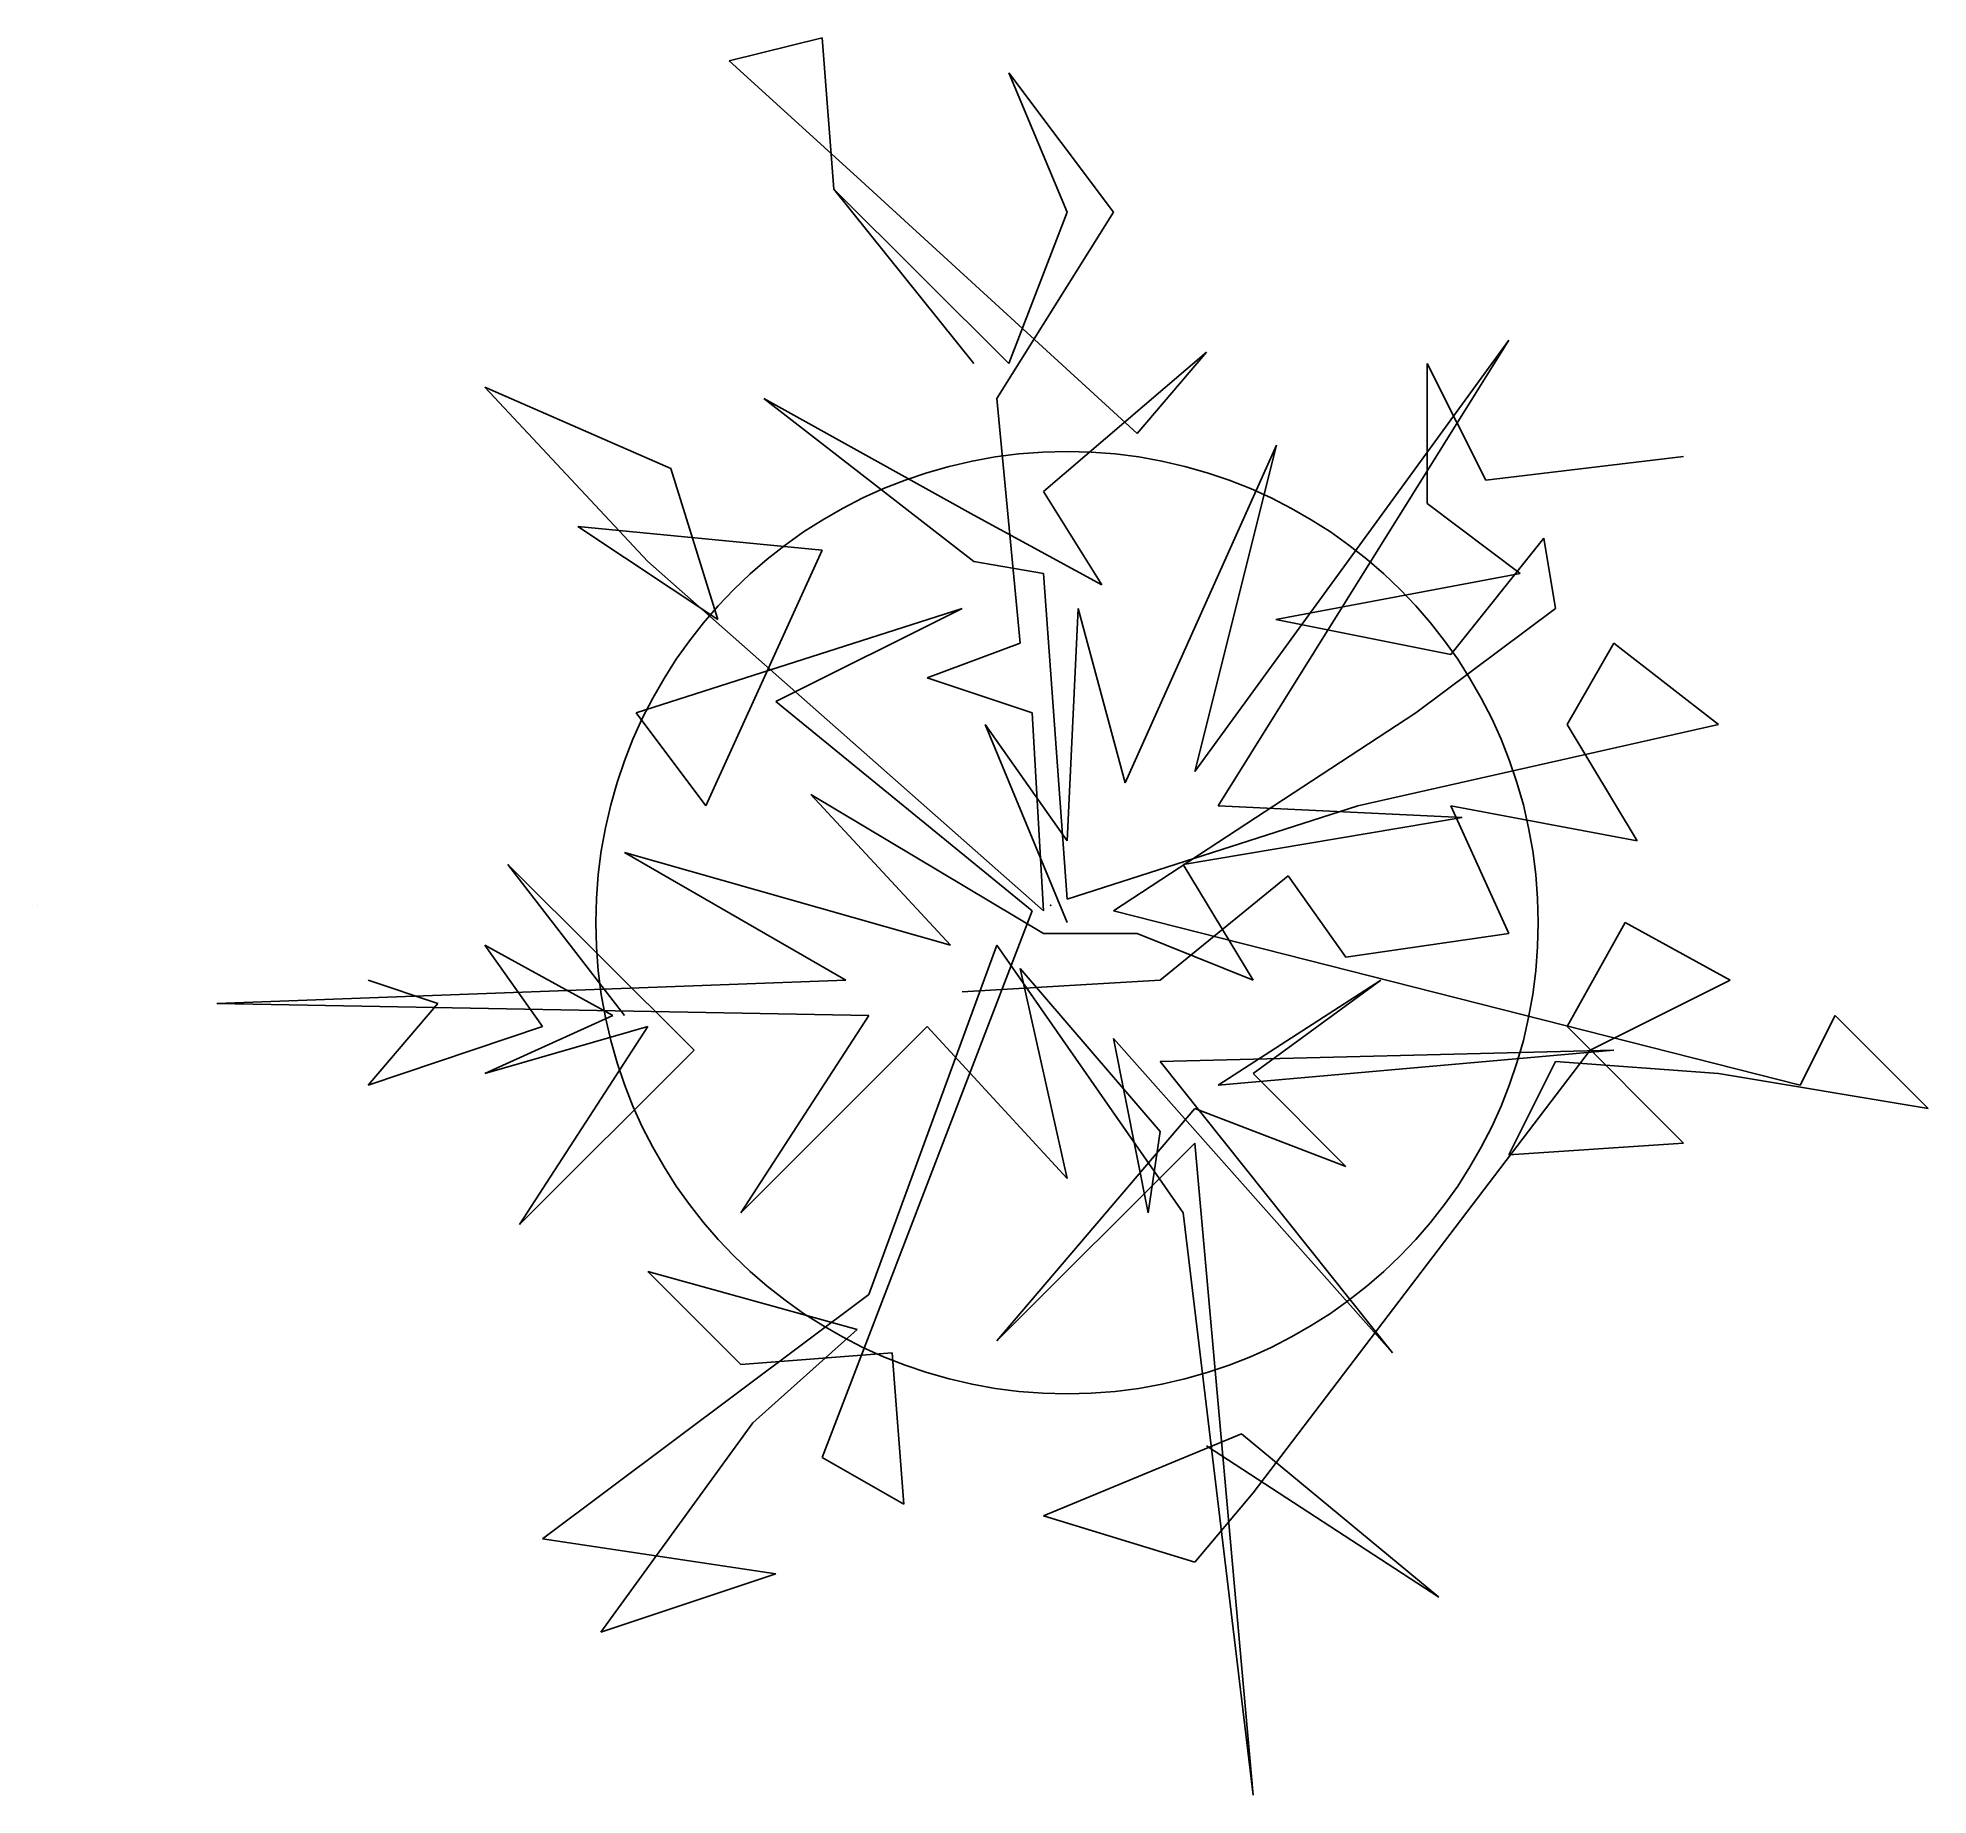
# Model space of a CAD drawing. Extents: x 341888 to 343008, y 63655 to 64696.
import ezdxf

# ---------------------------------------------------------------- set-up
doc = ezdxf.new("R2010")
doc.units = 0
doc.header["$MEASUREMENT"] = 0
doc.layers.get('0').update_dxf_attribs({"linetype": 'CONTINUOUS'})
doc.layers.add('ORIGIN', color=7, linetype='CONTINUOUS')

msp = doc.modelspace()

# ---------------------------------------------------------------- linework, layer by layer
at = {"color": 7, "linetype": 'CONTINUOUS'}
for p, q in [((342352.4, 64696.4), (342297.3, 64682.7)), ((342352.4, 64696.4), (342297.3, 64682.7)), ((342359.4, 64606.8), (342352.4, 64696.4)), ((342359.4, 64606.8), (342352.4, 64696.4)), ((342297.3, 64682.7), (342373.2, 64613.8)), ((342297.3, 64682.7), (342373.2, 64613.8)), ((342463, 64675.7), (342497.5, 64593.1)), ((342463, 64675.7), (342497.5, 64593.1)), ((342525, 64593.1), (342463, 64675.7)), ((342525, 64593.1), (342463, 64675.7)), ((342373.2, 64613.8), (342539, 64462)), ((342373.2, 64613.8), (342539, 64462)), ((342442.4, 64503.5), (342359.4, 64606.8)), ((342442.4, 64503.5), (342359.4, 64606.8)), ((342359.4, 64606.8), (342442.4, 64503.5)), ((342359.4, 64606.8), (342442.4, 64503.5)), ((342463, 64503.5), (342359.4, 64606.8)), ((342463, 64503.5), (342359.4, 64606.8)), ((342456, 64482.7), (342525, 64593.1)), ((342456, 64482.7), (342525, 64593.1)), ((342497.5, 64593.1), (342463, 64503.5)), ((342497.5, 64593.1), (342463, 64503.5)), ((342573.3, 64261.8), (342759.3, 64517.2)), ((342573.3, 64261.8), (342759.3, 64517.2)), ((342759.3, 64517.2), (342587.1, 64241.4)), ((342759.3, 64517.2), (342587.1, 64241.4)), ((342580.1, 64510.2), (342483.5, 64427.6)), ((342580.1, 64510.2), (342483.5, 64427.6)), ((342539, 64462), (342580.1, 64510.2)), ((342539, 64462), (342580.1, 64510.2)), ((342710.8, 64503.5), (342745.6, 64434.3)), ((342710.8, 64503.5), (342745.6, 64434.3)), ((342710.8, 64420.6), (342710.8, 64503.5)), ((342710.8, 64420.6), (342710.8, 64503.5)), ((342152.6, 64489.5), (342249.2, 64386.1)), ((342152.6, 64489.5), (342249.2, 64386.1)), ((342262.8, 64441.3), (342152.6, 64489.5)), ((342262.8, 64441.3), (342152.6, 64489.5)), ((342318, 64482.7), (342442.4, 64386.1)), ((342318, 64482.7), (342442.4, 64386.1)), ((342442.4, 64413.6), (342318, 64482.7)), ((342442.4, 64413.6), (342318, 64482.7)), ((342469.8, 64337.7), (342456, 64482.7)), ((342469.8, 64337.7), (342456, 64482.7)), ((342532, 64255.1), (342621.6, 64455)), ((342532, 64255.1), (342621.6, 64455)), ((342621.6, 64455), (342573.3, 64261.8)), ((342621.6, 64455), (342573.3, 64261.8)), ((342745.6, 64434.3), (342862.6, 64448.3)), ((342745.6, 64434.3), (342862.6, 64448.3)), ((342290.6, 64351.7), (342262.8, 64441.3)), ((342290.6, 64351.7), (342262.8, 64441.3)), ((342483.5, 64427.6), (342518.2, 64372.4)), ((342483.5, 64427.6), (342518.2, 64372.4)), ((342518.2, 64372.4), (342442.4, 64413.6)), ((342518.2, 64372.4), (342442.4, 64413.6)), ((342766, 64379.1), (342710.8, 64420.6)), ((342766, 64379.1), (342710.8, 64420.6)), ((342352.4, 64392.9), (342207.7, 64406.9)), ((342352.4, 64392.9), (342207.7, 64406.9)), ((342207.7, 64406.9), (342290.6, 64351.7)), ((342207.7, 64406.9), (342290.6, 64351.7)), ((342780, 64399.9), (342724.8, 64331)), ((342780, 64399.9), (342724.8, 64331)), ((342786.8, 64358.4), (342780, 64399.9)), ((342786.8, 64358.4), (342780, 64399.9)), ((342283.6, 64241.4), (342352.4, 64392.9)), ((342283.6, 64241.4), (342352.4, 64392.9)), ((342249.2, 64386.1), (342483.5, 64179.2)), ((342249.2, 64386.1), (342483.5, 64179.2)), ((342442.4, 64386.1), (342483.5, 64379.1)), ((342442.4, 64386.1), (342483.5, 64379.1)), ((342483.5, 64379.1), (342497.5, 64186.2)), ((342483.5, 64379.1), (342497.5, 64186.2)), ((342621.2, 64351.7), (342766, 64379.1)), ((342621.2, 64351.7), (342766, 64379.1)), ((342435.4, 64358.4), (342242.2, 64296.5)), ((342435.4, 64358.4), (342242.2, 64296.5)), ((342325, 64303.3), (342435.4, 64358.4)), ((342325, 64303.3), (342435.4, 64358.4)), ((342497.5, 64220.7), (342504.2, 64358.4)), ((342497.5, 64220.7), (342504.2, 64358.4)), ((342504.2, 64358.4), (342532, 64255.1)), ((342504.2, 64358.4), (342532, 64255.1)), ((342704.2, 64296.5), (342786.8, 64358.4)), ((342704.2, 64296.5), (342786.8, 64358.4)), ((342724.8, 64331), (342621.2, 64351.7)), ((342724.8, 64331), (342621.2, 64351.7)), ((342414.6, 64317.3), (342469.8, 64337.7)), ((342414.6, 64317.3), (342469.8, 64337.7)), ((342821.4, 64337.7), (342793.8, 64289.5)), ((342821.4, 64337.7), (342793.8, 64289.5)), ((342883.4, 64289.5), (342821.4, 64337.7)), ((342883.4, 64289.5), (342821.4, 64337.7)), ((342476.8, 64296.5), (342414.6, 64317.3)), ((342476.8, 64296.5), (342414.6, 64317.3)), ((342476.8, 64179.2), (342325, 64303.3)), ((342476.8, 64179.2), (342325, 64303.3)), ((342242.2, 64296.5), (342283.6, 64241.4)), ((342242.2, 64296.5), (342283.6, 64241.4)), ((342449, 64289.5), (342497.5, 64220.7)), ((342449, 64289.5), (342497.5, 64220.7)), ((342497.5, 64172.2), (342449, 64289.5)), ((342497.5, 64172.2), (342449, 64289.5)), ((342483.5, 64179.2), (342476.8, 64296.5)), ((342483.5, 64179.2), (342476.8, 64296.5)), ((342525, 64179.2), (342704.2, 64296.5)), ((342525, 64179.2), (342704.2, 64296.5)), ((342669.7, 64241.4), (342883.4, 64289.5)), ((342669.7, 64241.4), (342883.4, 64289.5)), ((342793.8, 64289.5), (342835.2, 64220.7)), ((342793.8, 64289.5), (342835.2, 64220.7)), ((342345.8, 64248.1), (342428.4, 64158.8)), ((342345.8, 64248.1), (342428.4, 64158.8)), ((342483.5, 64165.8), (342345.8, 64248.1)), ((342483.5, 64165.8), (342345.8, 64248.1)), ((342497.5, 64186.2), (342669.7, 64241.4)), ((342497.5, 64186.2), (342669.7, 64241.4)), ((342731.6, 64234.4), (342566.3, 64206.7)), ((342731.6, 64234.4), (342566.3, 64206.7)), ((342587.1, 64241.4), (342731.6, 64234.4)), ((342587.1, 64241.4), (342731.6, 64234.4)), ((342724.8, 64241.4), (342759.3, 64165.8)), ((342724.8, 64241.4), (342759.3, 64165.8)), ((342835.2, 64220.7), (342724.8, 64241.4)), ((342835.2, 64220.7), (342724.8, 64241.4)), ((342235.4, 64213.7), (342366.4, 64138.1)), ((342235.4, 64213.7), (342366.4, 64138.1)), ((342428.4, 64158.8), (342235.4, 64213.7)), ((342428.4, 64158.8), (342235.4, 64213.7)), ((342166.2, 64206.7), (342276.6, 64096.6)), ((342166.2, 64206.7), (342276.6, 64096.6)), ((342235.4, 64117.3), (342166.2, 64206.7)), ((342235.4, 64117.3), (342166.2, 64206.7)), ((342628.6, 64199.9), (342552.6, 64138.1)), ((342628.6, 64199.9), (342552.6, 64138.1)), ((342566.3, 64206.7), (342607.8, 64138.1)), ((342566.3, 64206.7), (342607.8, 64138.1)), ((342662.7, 64151.8), (342628.6, 64199.9)), ((342662.7, 64151.8), (342628.6, 64199.9)), ((342352.4, 63855.3), (342476.8, 64179.2)), ((342352.4, 63855.3), (342476.8, 64179.2)), ((342931.8, 64075.9), (342525, 64179.2)), ((342931.8, 64075.9), (342525, 64179.2)), ((342518.2, 64165.8), (342483.5, 64165.8)), ((342518.2, 64165.8), (342483.5, 64165.8)), ((342539, 64165.8), (342518.2, 64165.8)), ((342539, 64165.8), (342518.2, 64165.8)), ((342607.8, 64138.1), (342539, 64165.8)), ((342607.8, 64138.1), (342539, 64165.8)), ((342759.3, 64165.8), (342662.7, 64151.8)), ((342759.3, 64165.8), (342662.7, 64151.8)), ((342828.2, 64172.2), (342793.8, 64110.6)), ((342828.2, 64172.2), (342793.8, 64110.6)), ((342890.4, 64138.1), (342828.2, 64172.2)), ((342890.4, 64138.1), (342828.2, 64172.2)), ((342152.6, 64158.8), (342186.9, 64110.6)), ((342152.6, 64158.8), (342186.9, 64110.6)), ((342228.4, 64117.3), (342152.6, 64158.8)), ((342228.4, 64117.3), (342152.6, 64158.8)), ((342456, 64158.8), (342380.2, 63951.9)), ((342456, 64158.8), (342380.2, 63951.9)), ((342566.3, 64000.3), (342456, 64158.8)), ((342566.3, 64000.3), (342456, 64158.8)), ((342469.8, 64145.1), (342552.6, 64048.5)), ((342469.8, 64145.1), (342552.6, 64048.5)), ((342497.5, 64020.7), (342469.8, 64145.1)), ((342497.5, 64020.7), (342469.8, 64145.1)), ((342366.4, 64138.1), (341993.8, 64124.3)), ((342366.4, 64138.1), (341993.8, 64124.3)), ((342124.8, 64124.3), (342083.6, 64138.1)), ((342124.8, 64124.3), (342083.6, 64138.1)), ((342552.6, 64138.1), (342435.4, 64131.3)), ((342552.6, 64138.1), (342435.4, 64131.3)), ((342587.1, 64075.9), (342683.4, 64138.1)), ((342587.1, 64075.9), (342683.4, 64138.1)), ((342683.4, 64138.1), (342607.8, 64082.9)), ((342683.4, 64138.1), (342607.8, 64082.9)), ((342807.4, 64096.6), (342890.4, 64138.1)), ((342807.4, 64096.6), (342890.4, 64138.1)), ((341993.8, 64124.3), (342380.2, 64117.3)), ((341993.8, 64124.3), (342380.2, 64117.3)), ((342083.6, 64075.9), (342124.8, 64124.3)), ((342083.6, 64075.9), (342124.8, 64124.3)), ((342186.9, 64110.6), (342083.6, 64075.9)), ((342186.9, 64110.6), (342083.6, 64075.9)), ((342152.6, 64082.9), (342228.4, 64117.3)), ((342152.6, 64082.9), (342228.4, 64117.3)), ((342249.2, 64110.6), (342152.6, 64082.9)), ((342249.2, 64110.6), (342152.6, 64082.9)), ((342173.2, 63993.3), (342249.2, 64110.6)), ((342173.2, 63993.3), (342249.2, 64110.6)), ((342380.2, 64117.3), (342304.3, 64000.3)), ((342380.2, 64117.3), (342304.3, 64000.3)), ((342304.3, 64000.3), (342414.6, 64110.6)), ((342304.3, 64000.3), (342414.6, 64110.6)), ((342414.6, 64110.6), (342497.5, 64020.7)), ((342414.6, 64110.6), (342497.5, 64020.7)), ((342793.8, 64110.6), (342862.6, 64041.5)), ((342793.8, 64110.6), (342862.6, 64041.5)), ((342952.5, 64117.3), (342931.8, 64075.9)), ((342952.5, 64117.3), (342931.8, 64075.9)), ((343007.6, 64062.2), (342952.5, 64117.3)), ((343007.6, 64062.2), (342952.5, 64117.3)), ((342276.6, 64096.6), (342173.2, 63993.3)), ((342276.6, 64096.6), (342173.2, 63993.3)), ((342525, 64103.6), (342690.4, 63917.4)), ((342525, 64103.6), (342690.4, 63917.4)), ((342545.6, 64000.3), (342525, 64103.6)), ((342545.6, 64000.3), (342525, 64103.6)), ((342552.6, 64089.9), (342821.4, 64096.6)), ((342552.6, 64089.9), (342821.4, 64096.6)), ((342821.4, 64096.6), (342587.1, 64075.9)), ((342821.4, 64096.6), (342587.1, 64075.9)), ((342607.8, 63834.5), (342807.4, 64096.6)), ((342607.8, 63834.5), (342807.4, 64096.6)), ((342690.4, 63917.4), (342552.6, 64089.9)), ((342690.4, 63917.4), (342552.6, 64089.9)), ((342759.3, 64034.7), (342786.8, 64089.9)), ((342759.3, 64034.7), (342786.8, 64089.9)), ((342786.8, 64089.9), (342883.4, 64082.9)), ((342786.8, 64089.9), (342883.4, 64082.9)), ((342607.8, 64082.9), (342662.7, 64027.7)), ((342607.8, 64082.9), (342662.7, 64027.7)), ((342883.4, 64082.9), (343007.6, 64062.2)), ((342883.4, 64082.9), (343007.6, 64062.2)), ((342573.3, 64062.2), (342456, 63924.4)), ((342573.3, 64062.2), (342456, 63924.4)), ((342662.7, 64027.7), (342573.3, 64062.2)), ((342662.7, 64027.7), (342573.3, 64062.2)), ((342456, 63924.4), (342573.3, 64041.5)), ((342456, 63924.4), (342573.3, 64041.5)), ((342552.6, 64048.5), (342545.6, 64000.3)), ((342552.6, 64048.5), (342545.6, 64000.3)), ((342573.3, 64041.5), (342607.8, 63655.3)), ((342573.3, 64041.5), (342607.8, 63655.3)), ((342862.6, 64041.5), (342759.3, 64034.7)), ((342862.6, 64041.5), (342759.3, 64034.7)), ((342607.8, 63655.3), (342566.3, 64000.3)), ((342607.8, 63655.3), (342566.3, 64000.3)), ((342373.2, 63931.1), (342249.2, 63965.6)), ((342373.2, 63931.1), (342249.2, 63965.6)), ((342249.2, 63965.6), (342304.3, 63910.4)), ((342249.2, 63965.6), (342304.3, 63910.4)), ((342380.2, 63951.9), (342186.9, 63807.1)), ((342380.2, 63951.9), (342186.9, 63807.1)), ((342311.3, 63876), (342373.2, 63931.1)), ((342311.3, 63876), (342373.2, 63931.1)), ((342304.3, 63910.4), (342393.9, 63917.4)), ((342304.3, 63910.4), (342393.9, 63917.4)), ((342393.9, 63917.4), (342400.9, 63827.8)), ((342393.9, 63917.4), (342400.9, 63827.8)), ((342221.4, 63751.9), (342311.3, 63876)), ((342221.4, 63751.9), (342311.3, 63876)), ((342600.8, 63869.3), (342483.5, 63820.8)), ((342600.8, 63869.3), (342483.5, 63820.8)), ((342580.1, 63862.3), (342717.8, 63772.7)), ((342580.1, 63862.3), (342717.8, 63772.7)), ((342717.8, 63772.7), (342600.8, 63869.3)), ((342717.8, 63772.7), (342600.8, 63869.3)), ((342400.9, 63827.8), (342352.4, 63855.3)), ((342400.9, 63827.8), (342352.4, 63855.3)), ((342573.3, 63793.4), (342607.8, 63834.5)), ((342573.3, 63793.4), (342607.8, 63834.5)), ((342483.5, 63820.8), (342573.3, 63793.4)), ((342483.5, 63820.8), (342573.3, 63793.4)), ((342186.9, 63807.1), (342325, 63786.4)), ((342186.9, 63807.1), (342325, 63786.4)), ((342325, 63786.4), (342221.4, 63751.9)), ((342325, 63786.4), (342221.4, 63751.9))]:
    msp.add_line(p, q, dxfattribs=at)
msp.add_circle((342497.5, 64172.2), 279.1, dxfattribs=at)
at = {"layer": 'ORIGIN', "color": 170, "linetype": 'CONTINUOUS'}
msp.add_line((341887.8, 64182.4), (341887.8, 64182.4), dxfattribs=at)
msp.add_point((342487.8, 64182.4), dxfattribs=at)
msp.add_point((342487.8, 64182.4), dxfattribs=at)
msp.add_point((342487.8, 64182.4), dxfattribs=at)
msp.add_point((342487.8, 64182.4), dxfattribs=at)

doc.saveas('drawing.dxf')
